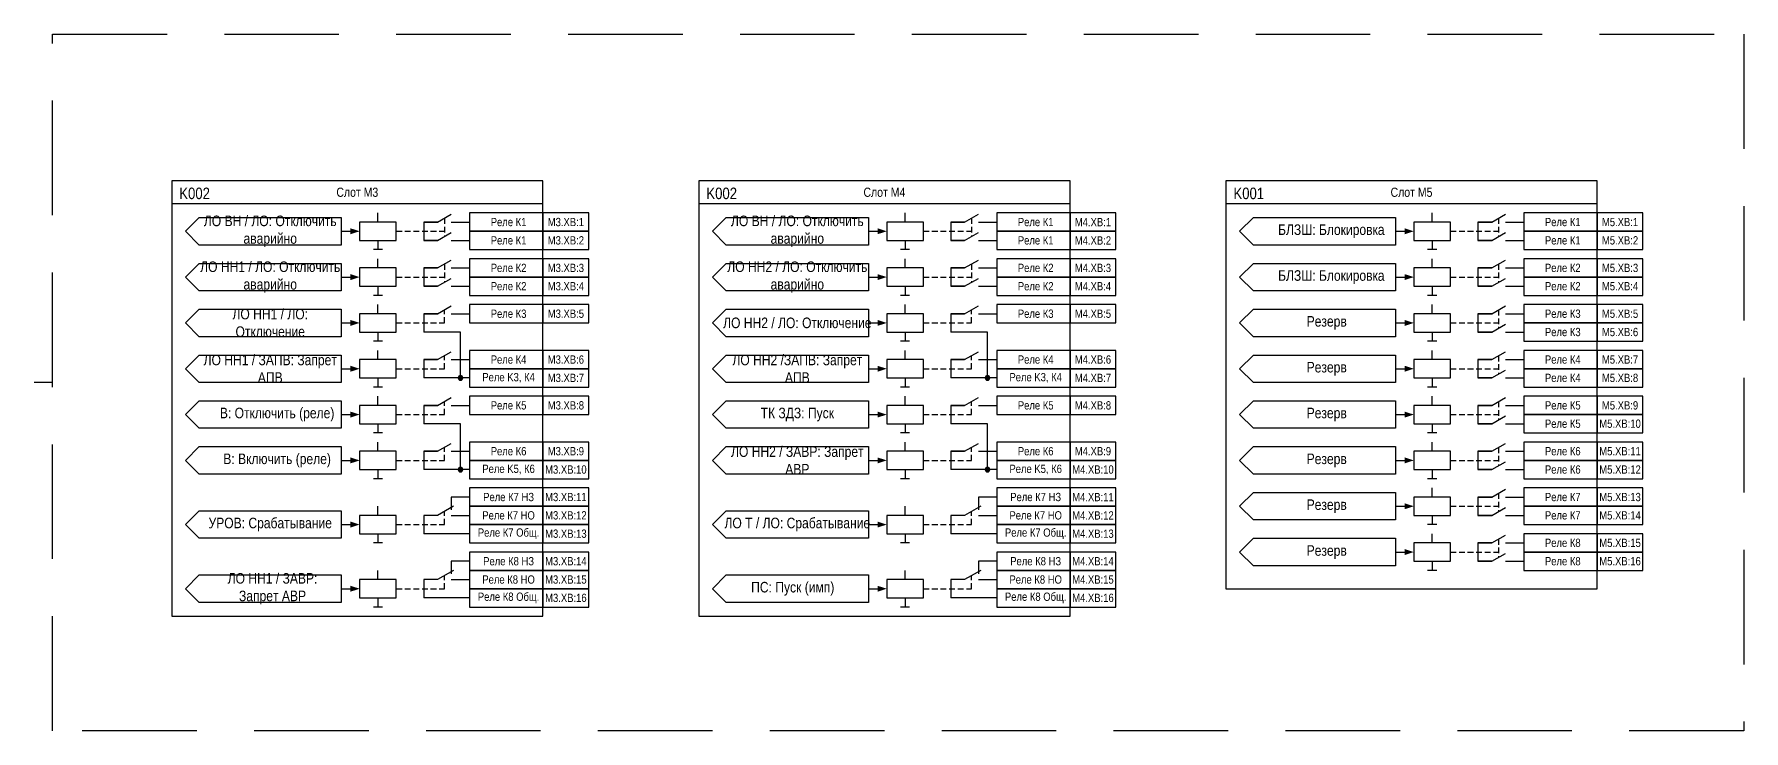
# Model space of a CAD drawing. Header units: millimetres. Extents: x 1657 to 7470, y -558 to 594.
# Drawn here: x 6326 to 6699, y 71 to 223 of the extents above; entities that cross this region are included whole.
import ezdxf
from ezdxf.enums import TextEntityAlignment as Align

# ---------------------------------------------------------------- set-up
doc = ezdxf.new("R2010")
doc.units = ezdxf.units.MM
doc.linetypes.add('штриховая2', pattern=[0.375, 0.25, -0.125])
doc.layers.add('_ОРЗ_0.3', color=7, linetype='Continuous', lineweight=30)
doc.layers.add('TEXT', color=7, linetype='Continuous', lineweight=25)
doc.layers.add('Основная', color=7, linetype='Continuous')
doc.styles.add('1.8_Gost_RD', font='ARIALN.TTF', dxfattribs={"height": 1.8})
doc.styles.add('2.5_Gost_RD', font='ARIALN.TTF', dxfattribs={"height": 2.5})
doc.styles.add('2.5_ISOCPEUR', font='isocpeur.ttf', dxfattribs={"width": 0.9, "height": 2.5})

# ---------------------------------------------------------------- blocks, each defined once
blk = doc.blocks.new('*U100')
at = {"layer": 'Основная', "color": 0}
blk.add_line((0, 0), (6, 3.43), dxfattribs=at)
blk = doc.blocks.new('*U191')
at = {"layer": 'Основная', "color": 0}
for p, q in [((-3, 0), (-9, 0)), ((9, 0), (3, 0))]:
    blk.add_line(p, q, dxfattribs=at)
at = {"layer": 'Основная', "ltscale": 0.25, "xscale": -1}
blk.add_blockref('*U100', (3, 0), dxfattribs=at)
at = {"layer": 'Основная', "style": '2.5_ISOCPEUR'}
for tag, p in [('ОУ', (-2, 10)), ('В1', (-14, 6)), ('В2', (-6, 4))]:
    blk.add_attdef(tag, text='', height=2.5, dxfattribs=at).set_placement(p, align=Align.MIDDLE_CENTER)
blk = doc.blocks.new('*U190')
at = {"layer": 'Основная', "color": 0}
for p, q in [((-3, 0), (-9, 0)), ((9, 0), (3, 0))]:
    blk.add_line(p, q, dxfattribs=at)
at = {"layer": 'Основная', "ltscale": 0.25, "xscale": -1}
blk.add_blockref('*U100', (3, 0), dxfattribs=at)
at = {"layer": 'Основная', "style": '2.5_ISOCPEUR'}
for tag, p in [('ОУ', (-2, 10)), ('В1', (-14, 6)), ('В2', (-6, 4))]:
    blk.add_attdef(tag, text='', height=2.5, dxfattribs=at).set_placement(p, align=Align.MIDDLE_CENTER)
blk = doc.blocks.new('Точка')
at = {"ltscale": 100}
h = blk.add_hatch(color=256, dxfattribs=at)
h.dxf.hatch_style = 1
edge = h.paths.add_edge_path()
edge.add_arc((0, 0), 0.5, 0, 360)
blk.add_circle((0, 0), 0.5, dxfattribs=at)
blk = doc.blocks.new('*U189')
at = {"layer": 'Основная', "color": 0}
for p, q in [((-3, 0), (-9, 0)), ((9, 0), (3, 0))]:
    blk.add_line(p, q, dxfattribs=at)
at = {"layer": 'Основная', "ltscale": 0.25, "xscale": -1}
blk.add_blockref('*U100', (3, 0), dxfattribs=at)
at = {"layer": 'Основная', "style": '2.5_ISOCPEUR'}
for tag, p in [('ОУ', (-2, 10)), ('В1', (-14, 6)), ('В2', (-6, 4))]:
    blk.add_attdef(tag, text='', height=2.5, dxfattribs=at).set_placement(p, align=Align.MIDDLE_CENTER)
blk = doc.blocks.new('*U188')
at = {"layer": 'Основная', "color": 0}
for p, q in [((-3, 0), (-9, 0)), ((9, 0), (3, 0))]:
    blk.add_line(p, q, dxfattribs=at)
at = {"layer": 'Основная', "ltscale": 0.25, "xscale": -1}
blk.add_blockref('*U100', (3, 0), dxfattribs=at)
at = {"layer": 'Основная', "style": '2.5_ISOCPEUR'}
for tag, p in [('ОУ', (-2, 10)), ('В1', (-14, 6)), ('В2', (-6, 4))]:
    blk.add_attdef(tag, text='', height=2.5, dxfattribs=at).set_placement(p, align=Align.MIDDLE_CENTER)
blk = doc.blocks.new('*U186')
at = {"layer": 'Основная', "color": 0}
for p, q in [((-3, 0), (-9, 0)), ((9, 0), (3, 0))]:
    blk.add_line(p, q, dxfattribs=at)
at = {"layer": 'Основная', "ltscale": 0.25, "xscale": -1}
blk.add_blockref('*U100', (3, 0), dxfattribs=at)
at = {"layer": 'Основная', "style": '2.5_ISOCPEUR'}
for tag, p in [('ОУ', (-2, 10)), ('В1', (-14, 6)), ('В2', (-6, 4))]:
    blk.add_attdef(tag, text='', height=2.5, dxfattribs=at).set_placement(p, align=Align.MIDDLE_CENTER)
blk = doc.blocks.new('*U187')
at = {"layer": 'Основная', "color": 0}
for p, q in [((-3, 0), (-9, 0)), ((9, 0), (3, 0))]:
    blk.add_line(p, q, dxfattribs=at)
at = {"layer": 'Основная', "ltscale": 0.25, "xscale": -1}
blk.add_blockref('*U100', (3, 0), dxfattribs=at)
at = {"layer": 'Основная', "style": '2.5_ISOCPEUR'}
for tag, p in [('ОУ', (-2, 10)), ('В1', (-14, 6)), ('В2', (-6, 4))]:
    blk.add_attdef(tag, text='', height=2.5, dxfattribs=at).set_placement(p, align=Align.MIDDLE_CENTER)
blk = doc.blocks.new('*U185')
at = {"layer": 'Основная', "color": 0}
for p, q in [((-3, 0), (-9, 0)), ((9, 0), (3, 0))]:
    blk.add_line(p, q, dxfattribs=at)
at = {"layer": 'Основная', "ltscale": 0.25, "xscale": -1}
blk.add_blockref('*U100', (3, 0), dxfattribs=at)
at = {"layer": 'Основная', "style": '2.5_ISOCPEUR'}
for tag, p in [('ОУ', (-2, 10)), ('В1', (-14, 6)), ('В2', (-6, 4))]:
    blk.add_attdef(tag, text='', height=2.5, dxfattribs=at).set_placement(p, align=Align.MIDDLE_CENTER)
blk = doc.blocks.new('*U183')
at = {"layer": 'Основная', "color": 0}
for p, q in [((-3, 0), (-9, 0)), ((9, 0), (3, 0))]:
    blk.add_line(p, q, dxfattribs=at)
at = {"layer": 'Основная', "ltscale": 0.25, "xscale": -1}
blk.add_blockref('*U100', (3, 0), dxfattribs=at)
at = {"layer": 'Основная', "style": '2.5_ISOCPEUR'}
for tag, p in [('ОУ', (-2, 10)), ('В1', (-14, 6)), ('В2', (-6, 4))]:
    blk.add_attdef(tag, text='', height=2.5, dxfattribs=at).set_placement(p, align=Align.MIDDLE_CENTER)
blk = doc.blocks.new('*U184')
at = {"ltscale": 0.25}
blk.add_line((0, 0), (3, 0), dxfattribs=at)
blk.add_lwpolyline([(2, 0, 1.3, 0, 0), (4, 0, 0, 0, 0)], format="xyseb", dxfattribs=at)
blk = doc.blocks.new('*U176')
at = {"ltscale": 0.25}
blk.add_line((0, 0), (3, 0), dxfattribs=at)
blk.add_lwpolyline([(2, 0, 1.3, 0, 0), (4, 0, 0, 0, 0)], format="xyseb", dxfattribs=at)
blk = doc.blocks.new('*U177')
at = {"ltscale": 0.25}
blk.add_line((0, 0), (3, 0), dxfattribs=at)
blk.add_lwpolyline([(2, 0, 1.3, 0, 0), (4, 0, 0, 0, 0)], format="xyseb", dxfattribs=at)
blk = doc.blocks.new('*U178')
at = {"ltscale": 0.25}
blk.add_line((0, 0), (3, 0), dxfattribs=at)
blk.add_lwpolyline([(2, 0, 1.3, 0, 0), (4, 0, 0, 0, 0)], format="xyseb", dxfattribs=at)
blk = doc.blocks.new('*U179')
at = {"ltscale": 0.25}
blk.add_line((0, 0), (3, 0), dxfattribs=at)
blk.add_lwpolyline([(2, 0, 1.3, 0, 0), (4, 0, 0, 0, 0)], format="xyseb", dxfattribs=at)
blk = doc.blocks.new('*U180')
at = {"ltscale": 0.25}
blk.add_line((0, 0), (3, 0), dxfattribs=at)
blk.add_lwpolyline([(2, 0, 1.3, 0, 0), (4, 0, 0, 0, 0)], format="xyseb", dxfattribs=at)
blk = doc.blocks.new('*U181')
at = {"ltscale": 0.25}
blk.add_line((0, 0), (3, 0), dxfattribs=at)
blk.add_lwpolyline([(2, 0, 1.3, 0, 0), (4, 0, 0, 0, 0)], format="xyseb", dxfattribs=at)
blk = doc.blocks.new('*U182')
at = {"ltscale": 0.25}
blk.add_line((0, 0), (3, 0), dxfattribs=at)
blk.add_lwpolyline([(2, 0, 1.3, 0, 0), (4, 0, 0, 0, 0)], format="xyseb", dxfattribs=at)
blk = doc.blocks.new('*U175')
at = {"layer": 'Основная', "color": 0}
for p, q in [((-3, 0), (-9, 0)), ((9, 0), (3, 0))]:
    blk.add_line(p, q, dxfattribs=at)
at = {"layer": 'Основная', "ltscale": 0.25, "xscale": -1}
blk.add_blockref('*U100', (3, 0), dxfattribs=at)
at = {"layer": 'Основная', "style": '2.5_ISOCPEUR'}
for tag, p in [('ОУ', (-2, 10)), ('В1', (-14, 6)), ('В2', (-6, 4))]:
    blk.add_attdef(tag, text='', height=2.5, dxfattribs=at).set_placement(p, align=Align.MIDDLE_CENTER)
blk = doc.blocks.new('*U174')
at = {"layer": 'Основная', "color": 0}
for p, q in [((-3, 0), (-9, 0)), ((9, 0), (3, 0))]:
    blk.add_line(p, q, dxfattribs=at)
at = {"layer": 'Основная', "ltscale": 0.25, "xscale": -1}
blk.add_blockref('*U100', (3, 0), dxfattribs=at)
at = {"layer": 'Основная', "style": '2.5_ISOCPEUR'}
for tag, p in [('ОУ', (-2, 10)), ('В1', (-14, 6)), ('В2', (-6, 4))]:
    blk.add_attdef(tag, text='', height=2.5, dxfattribs=at).set_placement(p, align=Align.MIDDLE_CENTER)
blk = doc.blocks.new('*U173')
at = {"layer": 'Основная', "color": 0}
for p, q in [((-3, 0), (-9, 0)), ((9, 0), (3, 0))]:
    blk.add_line(p, q, dxfattribs=at)
at = {"layer": 'Основная', "ltscale": 0.25, "xscale": -1}
blk.add_blockref('*U100', (3, 0), dxfattribs=at)
at = {"layer": 'Основная', "style": '2.5_ISOCPEUR'}
for tag, p in [('ОУ', (-2, 10)), ('В1', (-14, 6)), ('В2', (-6, 4))]:
    blk.add_attdef(tag, text='', height=2.5, dxfattribs=at).set_placement(p, align=Align.MIDDLE_CENTER)
blk = doc.blocks.new('*U171')
at = {"layer": 'Основная', "color": 0}
for p, q in [((-3, 0), (-9, 0)), ((9, 0), (3, 0))]:
    blk.add_line(p, q, dxfattribs=at)
at = {"layer": 'Основная', "ltscale": 0.25, "xscale": -1}
blk.add_blockref('*U100', (3, 0), dxfattribs=at)
at = {"layer": 'Основная', "style": '2.5_ISOCPEUR'}
for tag, p in [('ОУ', (-2, 10)), ('В1', (-14, 6)), ('В2', (-6, 4))]:
    blk.add_attdef(tag, text='', height=2.5, dxfattribs=at).set_placement(p, align=Align.MIDDLE_CENTER)
blk = doc.blocks.new('*U172')
at = {"layer": 'Основная', "color": 0}
for p, q in [((-3, 0), (-9, 0)), ((9, 0), (3, 0))]:
    blk.add_line(p, q, dxfattribs=at)
at = {"layer": 'Основная', "ltscale": 0.25, "xscale": -1}
blk.add_blockref('*U100', (3, 0), dxfattribs=at)
at = {"layer": 'Основная', "style": '2.5_ISOCPEUR'}
for tag, p in [('ОУ', (-2, 10)), ('В1', (-14, 6)), ('В2', (-6, 4))]:
    blk.add_attdef(tag, text='', height=2.5, dxfattribs=at).set_placement(p, align=Align.MIDDLE_CENTER)
blk = doc.blocks.new('*U170')
at = {"layer": 'Основная', "color": 0}
for p, q in [((-3, 0), (-9, 0)), ((9, 0), (3, 0))]:
    blk.add_line(p, q, dxfattribs=at)
at = {"layer": 'Основная', "ltscale": 0.25, "xscale": -1}
blk.add_blockref('*U100', (3, 0), dxfattribs=at)
at = {"layer": 'Основная', "style": '2.5_ISOCPEUR'}
for tag, p in [('ОУ', (-2, 10)), ('В1', (-14, 6)), ('В2', (-6, 4))]:
    blk.add_attdef(tag, text='', height=2.5, dxfattribs=at).set_placement(p, align=Align.MIDDLE_CENTER)
blk = doc.blocks.new('*U168')
at = {"layer": 'Основная', "color": 0}
for p, q in [((-3, 0), (-9, 0)), ((9, 0), (3, 0))]:
    blk.add_line(p, q, dxfattribs=at)
at = {"layer": 'Основная', "ltscale": 0.25, "xscale": -1}
blk.add_blockref('*U100', (3, 0), dxfattribs=at)
at = {"layer": 'Основная', "style": '2.5_ISOCPEUR'}
for tag, p in [('ОУ', (-2, 10)), ('В1', (-14, 6)), ('В2', (-6, 4))]:
    blk.add_attdef(tag, text='', height=2.5, dxfattribs=at).set_placement(p, align=Align.MIDDLE_CENTER)
blk = doc.blocks.new('*U169')
at = {"layer": 'Основная', "color": 0}
for p, q in [((-3, 0), (-9, 0)), ((9, 0), (3, 0))]:
    blk.add_line(p, q, dxfattribs=at)
at = {"layer": 'Основная', "ltscale": 0.25, "xscale": -1}
blk.add_blockref('*U100', (3, 0), dxfattribs=at)
at = {"layer": 'Основная', "style": '2.5_ISOCPEUR'}
for tag, p in [('ОУ', (-2, 10)), ('В1', (-14, 6)), ('В2', (-6, 4))]:
    blk.add_attdef(tag, text='', height=2.5, dxfattribs=at).set_placement(p, align=Align.MIDDLE_CENTER)
blk = doc.blocks.new('*U164')
at = {"ltscale": 0.25}
blk.add_line((0, 0), (3, 0), dxfattribs=at)
blk.add_lwpolyline([(2, 0, 1.3, 0, 0), (4, 0, 0, 0, 0)], format="xyseb", dxfattribs=at)
blk = doc.blocks.new('*U165')
at = {"ltscale": 0.25}
blk.add_line((0, 0), (3, 0), dxfattribs=at)
blk.add_lwpolyline([(2, 0, 1.3, 0, 0), (4, 0, 0, 0, 0)], format="xyseb", dxfattribs=at)
blk = doc.blocks.new('*U166')
at = {"ltscale": 0.25}
blk.add_line((0, 0), (3, 0), dxfattribs=at)
blk.add_lwpolyline([(2, 0, 1.3, 0, 0), (4, 0, 0, 0, 0)], format="xyseb", dxfattribs=at)
blk = doc.blocks.new('*U167')
at = {"ltscale": 0.25}
blk.add_line((0, 0), (3, 0), dxfattribs=at)
blk.add_lwpolyline([(2, 0, 1.3, 0, 0), (4, 0, 0, 0, 0)], format="xyseb", dxfattribs=at)
blk = doc.blocks.new('*U160')
at = {"ltscale": 0.25}
blk.add_line((0, 0), (3, 0), dxfattribs=at)
blk.add_lwpolyline([(2, 0, 1.3, 0, 0), (4, 0, 0, 0, 0)], format="xyseb", dxfattribs=at)
blk = doc.blocks.new('*U161')
at = {"ltscale": 0.25}
blk.add_line((0, 0), (3, 0), dxfattribs=at)
blk.add_lwpolyline([(2, 0, 1.3, 0, 0), (4, 0, 0, 0, 0)], format="xyseb", dxfattribs=at)
blk = doc.blocks.new('*U162')
at = {"ltscale": 0.25}
blk.add_line((0, 0), (3, 0), dxfattribs=at)
blk.add_lwpolyline([(2, 0, 1.3, 0, 0), (4, 0, 0, 0, 0)], format="xyseb", dxfattribs=at)
blk = doc.blocks.new('*U163')
at = {"ltscale": 0.25}
blk.add_line((0, 0), (3, 0), dxfattribs=at)
blk.add_lwpolyline([(2, 0, 1.3, 0, 0), (4, 0, 0, 0, 0)], format="xyseb", dxfattribs=at)

msp = doc.modelspace()

# ---------------------------------------------------------------- linework, layer by layer
at = {"ltscale": 100}
for p, q in [((6401, 182), (6401, 184)), ((6516, 182), (6516, 184)), ((6631, 182), (6631, 184)), ((6414, 182), (6411, 182)), ((6420, 182), (6421, 182)), ((6529, 182), (6526, 182)), ((6535, 182), (6536, 182)), ((6644, 182), (6641, 182)), ((6650, 182), (6651, 182)), ((6402, 176), (6400, 176)), ((6401, 178), (6401, 176)), ((6414, 178), (6411, 178)), ((6420, 178), (6421, 178)), ((6517, 176), (6515, 176)), ((6516, 178), (6516, 176)), ((6529, 178), (6526, 178)), ((6535, 178), (6536, 178)), ((6632, 176), (6630, 176)), ((6631, 178), (6631, 176)), ((6644, 178), (6641, 178)), ((6650, 178), (6651, 178)), ((6401, 172), (6401, 174)), ((6414, 172), (6411, 172)), ((6420, 172), (6421, 172)), ((6516, 172), (6516, 174)), ((6529, 172), (6526, 172)), ((6535, 172), (6536, 172)), ((6631, 172), (6631, 174)), ((6644, 172), (6641, 172)), ((6650, 172), (6651, 172)), ((6401, 168), (6401, 166)), ((6414, 168), (6411, 168)), ((6420, 168), (6421, 168)), ((6516, 168), (6516, 166)), ((6529, 168), (6526, 168)), ((6535, 168), (6536, 168)), ((6631, 168), (6631, 166)), ((6644, 168), (6641, 168)), ((6650, 168), (6651, 168)), ((6402, 166), (6400, 166)), ((6517, 166), (6515, 166)), ((6632, 166), (6630, 166)), ((6401, 162), (6401, 164)), ((6414, 162), (6411, 162)), ((6420, 162), (6421, 162)), ((6516, 162), (6516, 164)), ((6529, 162), (6526, 162)), ((6535, 162), (6536, 162)), ((6631, 162), (6631, 164)), ((6644, 162), (6641, 162)), ((6650, 162), (6651, 162)), ((6401, 158), (6401, 156)), ((6419, 158), (6411, 158)), ((6516, 158), (6516, 156)), ((6534, 158), (6526, 158)), ((6631, 158), (6631, 156)), ((6644, 158), (6641, 158)), ((6650, 158), (6651, 158)), ((6402, 156), (6400, 156)), ((6401, 152), (6401, 154)), ((6517, 156), (6515, 156)), ((6516, 152), (6516, 154)), ((6632, 156), (6630, 156)), ((6631, 152), (6631, 154)), ((6414, 152), (6411, 152)), ((6420, 152), (6421, 152)), ((6529, 152), (6526, 152)), ((6535, 152), (6536, 152)), ((6644, 152), (6641, 152)), ((6650, 152), (6651, 152)), ((6330, 147), (6326, 147)), ((6402, 146), (6400, 146)), ((6401, 148), (6401, 146)), ((6421, 148), (6411, 148)), ((6517, 146), (6515, 146)), ((6516, 148), (6516, 146)), ((6536, 148), (6526, 148)), ((6632, 146), (6630, 146)), ((6631, 148), (6631, 146)), ((6644, 148), (6641, 148)), ((6650, 148), (6651, 148)), ((6401, 142), (6401, 144)), ((6414, 142), (6411, 142)), ((6420, 142), (6421, 142)), ((6516, 142), (6516, 144)), ((6529, 142), (6526, 142)), ((6535, 142), (6536, 142)), ((6631, 142), (6631, 144)), ((6644, 142), (6641, 142)), ((6650, 142), (6651, 142)), ((6402, 136), (6400, 136)), ((6401, 138), (6401, 136)), ((6419, 138), (6411, 138)), ((6517, 136), (6515, 136)), ((6516, 138), (6516, 136)), ((6534, 138), (6526, 138)), ((6632, 136), (6630, 136)), ((6631, 138), (6631, 136)), ((6644, 138), (6641, 138)), ((6650, 138), (6651, 138)), ((6401, 132), (6401, 134)), ((6414, 132), (6411, 132)), ((6420, 132), (6421, 132)), ((6516, 132), (6516, 134)), ((6529, 132), (6526, 132)), ((6535, 132), (6536, 132)), ((6631, 132), (6631, 134)), ((6644, 132), (6641, 132)), ((6650, 132), (6651, 132)), ((6401, 128), (6401, 126)), ((6421, 128), (6411, 128)), ((6516, 128), (6516, 126)), ((6536, 128), (6526, 128)), ((6631, 128), (6631, 126)), ((6644, 128), (6641, 128)), ((6650, 128), (6651, 128)), ((6402, 126), (6400, 126)), ((6517, 126), (6515, 126)), ((6632, 126), (6630, 126)), ((6631, 122), (6631, 124)), ((6401, 118), (6401, 120)), ((6516, 118), (6516, 120)), ((6644, 122), (6641, 122)), ((6650, 122), (6651, 122)), ((6414, 118), (6411, 118)), ((6417, 118), (6421, 118)), ((6529, 118), (6526, 118)), ((6532, 118), (6536, 118)), ((6632, 116), (6630, 116)), ((6631, 118), (6631, 116)), ((6644, 118), (6641, 118)), ((6650, 118), (6651, 118)), ((6402, 112), (6400, 112)), ((6401, 114), (6401, 112)), ((6421, 114), (6411, 114)), ((6517, 112), (6515, 112)), ((6516, 114), (6516, 112)), ((6536, 114), (6526, 114)), ((6631, 112), (6631, 114)), ((6644, 112), (6641, 112)), ((6650, 112), (6651, 112)), ((6401, 104), (6401, 106)), ((6516, 104), (6516, 106)), ((6632, 106), (6630, 106)), ((6631, 108), (6631, 106)), ((6644, 108), (6641, 108)), ((6650, 108), (6651, 108)), ((6414, 104), (6411, 104)), ((6417, 104), (6421, 104)), ((6529, 104), (6526, 104)), ((6532, 104), (6536, 104)), ((6402, 98), (6400, 98)), ((6401, 100), (6401, 98)), ((6421, 100), (6411, 100)), ((6517, 98), (6515, 98)), ((6516, 100), (6516, 98)), ((6536, 100), (6526, 100))]:
    msp.add_line(p, q, dxfattribs=at)
at = {"linetype": 'штриховая2', "ltscale": 100}
msp.add_lwpolyline([(6330, 223), (6699, 223), (6699, 71), (6330, 71)], close=True, dxfattribs=at)
at = {"ltscale": 100}
for points in [[(6437, 186), (6356, 186)], [(6552, 186), (6471, 186)], [(6667, 186), (6586, 186)], [(6411, 182), (6411, 178)], [(6526, 182), (6526, 178)], [(6641, 182), (6641, 178)], [(6411, 172), (6411, 168)], [(6526, 172), (6526, 168)], [(6641, 172), (6641, 168)], [(6411, 162), (6411, 158)], [(6526, 162), (6526, 158)], [(6641, 162), (6641, 158)], [(6419, 148), (6419, 158)], [(6534, 148), (6534, 158)], [(6411, 152), (6411, 148)], [(6526, 152), (6526, 148)], [(6641, 152), (6641, 148)], [(6411, 142), (6411, 138)], [(6526, 142), (6526, 138)], [(6641, 142), (6641, 138)], [(6419, 128), (6419, 138)], [(6534, 128), (6534, 138)], [(6411, 132), (6411, 128)], [(6526, 132), (6526, 128)], [(6641, 132), (6641, 128)], [(6417.5, 120), (6414, 118)], [(6421, 122), (6417, 122), (6417, 119.25)], [(6532.5, 120), (6529, 118)], [(6536, 122), (6532, 122), (6532, 119.25)], [(6641, 122), (6641, 118)], [(6411, 118), (6411, 114)], [(6526, 118), (6526, 114)], [(6641, 112), (6641, 108)], [(6417.5, 106), (6414, 104)], [(6421, 108), (6417, 108), (6417, 105.25)], [(6532.5, 106), (6529, 104)], [(6536, 108), (6532, 108), (6532, 105.25)], [(6411, 104), (6411, 100)], [(6526, 104), (6526, 100)]]:
    msp.add_lwpolyline(points, dxfattribs=at)
at = {"linetype": 'штриховая2', "ltscale": 5}
for points in [[(6415.5, 182.86), (6415.5, 178.86)], [(6530.5, 182.86), (6530.5, 178.86)], [(6645.5, 182.86), (6645.5, 178.86)], [(6405, 180), (6415.5, 180)], [(6520, 180), (6530.5, 180)], [(6635, 180), (6645.5, 180)], [(6415.5, 172.86), (6415.5, 168.86)], [(6530.5, 172.86), (6530.5, 168.86)], [(6645.5, 172.86), (6645.5, 168.86)], [(6405, 170), (6415.5, 170)], [(6520, 170), (6530.5, 170)], [(6635, 170), (6645.5, 170)], [(6405, 160), (6415.5, 160), (6415.5, 162.86)], [(6520, 160), (6530.5, 160), (6530.5, 162.86)], [(6645.5, 162.86), (6645.5, 158.86)], [(6635, 160), (6645.5, 160)], [(6405, 150), (6415.5, 150), (6415.5, 152.86)], [(6520, 150), (6530.5, 150), (6530.5, 152.86)], [(6635, 150), (6645.5, 150)], [(6645.5, 152.86), (6645.5, 148.86)], [(6405, 140), (6415.5, 140), (6415.5, 142.86)], [(6520, 140), (6530.5, 140), (6530.5, 142.86)], [(6645.5, 142.86), (6645.5, 138.86)], [(6635, 140), (6645.5, 140)], [(6405, 130), (6415.5, 130), (6415.5, 132.86)], [(6520, 130), (6530.5, 130), (6530.5, 132.86)], [(6645.5, 132.86), (6645.5, 128.86)], [(6635, 130), (6645.5, 130)], [(6635, 120), (6645.5, 120)], [(6645.5, 122.86), (6645.5, 118.86)], [(6405, 116), (6415.5, 116), (6415.5, 118.86)], [(6520, 116), (6530.5, 116), (6530.5, 118.86)], [(6645.5, 112.86), (6645.5, 108.86)], [(6635, 110), (6645.5, 110)], [(6405, 102), (6415.5, 102), (6415.5, 104.86)], [(6520, 102), (6530.5, 102), (6530.5, 104.86)]]:
    msp.add_lwpolyline(points, dxfattribs=at)
at = {"ltscale": 100}
for points in [[(6437, 184), (6421, 184), (6421, 180), (6437, 180)], [(6447, 184), (6437, 184), (6437, 180), (6447, 180)], [(6552, 184), (6536, 184), (6536, 180), (6552, 180)], [(6562, 184), (6552, 184), (6552, 180), (6562, 180)], [(6667, 184), (6651, 184), (6651, 180), (6667, 180)], [(6677, 184), (6667, 184), (6667, 180), (6677, 180)], [(6405, 182), (6397, 182), (6397, 178), (6405, 178)], [(6437, 180), (6421, 180), (6421, 176), (6437, 176)], [(6447, 180), (6437, 180), (6437, 176), (6447, 176)], [(6520, 182), (6512, 182), (6512, 178), (6520, 178)], [(6552, 180), (6536, 180), (6536, 176), (6552, 176)], [(6562, 180), (6552, 180), (6552, 176), (6562, 176)], [(6635, 182), (6627, 182), (6627, 178), (6635, 178)], [(6667, 180), (6651, 180), (6651, 176), (6667, 176)], [(6677, 180), (6667, 180), (6667, 176), (6677, 176)], [(6405, 172), (6397, 172), (6397, 168), (6405, 168)], [(6437, 174), (6421, 174), (6421, 170), (6437, 170)], [(6447, 174), (6437, 174), (6437, 170), (6447, 170)], [(6520, 172), (6512, 172), (6512, 168), (6520, 168)], [(6552, 174), (6536, 174), (6536, 170), (6552, 170)], [(6562, 174), (6552, 174), (6552, 170), (6562, 170)], [(6635, 172), (6627, 172), (6627, 168), (6635, 168)], [(6667, 174), (6651, 174), (6651, 170), (6667, 170)], [(6677, 174), (6667, 174), (6667, 170), (6677, 170)], [(6437, 170), (6421, 170), (6421, 166), (6437, 166)], [(6447, 170), (6437, 170), (6437, 166), (6447, 166)], [(6552, 170), (6536, 170), (6536, 166), (6552, 166)], [(6562, 170), (6552, 170), (6552, 166), (6562, 166)], [(6667, 170), (6651, 170), (6651, 166), (6667, 166)], [(6677, 170), (6667, 170), (6667, 166), (6677, 166)], [(6405, 162), (6397, 162), (6397, 158), (6405, 158)], [(6437, 164), (6421, 164), (6421, 160), (6437, 160)], [(6447, 164), (6437, 164), (6437, 160), (6447, 160)], [(6520, 162), (6512, 162), (6512, 158), (6520, 158)], [(6552, 164), (6536, 164), (6536, 160), (6552, 160)], [(6562, 164), (6552, 164), (6552, 160), (6562, 160)], [(6635, 162), (6627, 162), (6627, 158), (6635, 158)], [(6667, 164), (6651, 164), (6651, 160), (6667, 160)], [(6677, 164), (6667, 164), (6667, 160), (6677, 160)], [(6667, 160), (6651, 160), (6651, 156), (6667, 156)], [(6677, 160), (6667, 160), (6667, 156), (6677, 156)], [(6437, 154), (6421, 154), (6421, 150), (6437, 150)], [(6447, 154), (6437, 154), (6437, 150), (6447, 150)], [(6552, 154), (6536, 154), (6536, 150), (6552, 150)], [(6562, 154), (6552, 154), (6552, 150), (6562, 150)], [(6667, 154), (6651, 154), (6651, 150), (6667, 150)], [(6677, 154), (6667, 154), (6667, 150), (6677, 150)], [(6405, 152), (6397, 152), (6397, 148), (6405, 148)], [(6437, 150), (6421, 150), (6421, 146), (6437, 146)], [(6447, 150), (6437, 150), (6437, 146), (6447, 146)], [(6520, 152), (6512, 152), (6512, 148), (6520, 148)], [(6552, 150), (6536, 150), (6536, 146), (6552, 146)], [(6562, 150), (6552, 150), (6552, 146), (6562, 146)], [(6635, 152), (6627, 152), (6627, 148), (6635, 148)], [(6667, 150), (6651, 150), (6651, 146), (6667, 146)], [(6677, 150), (6667, 150), (6667, 146), (6677, 146)], [(6405, 142), (6397, 142), (6397, 138), (6405, 138)], [(6437, 144), (6421, 144), (6421, 140), (6437, 140)], [(6447, 144), (6437, 144), (6437, 140), (6447, 140)], [(6520, 142), (6512, 142), (6512, 138), (6520, 138)], [(6552, 144), (6536, 144), (6536, 140), (6552, 140)], [(6562, 144), (6552, 144), (6552, 140), (6562, 140)], [(6635, 142), (6627, 142), (6627, 138), (6635, 138)], [(6667, 144), (6651, 144), (6651, 140), (6667, 140)], [(6677, 144), (6667, 144), (6667, 140), (6677, 140)], [(6667, 140), (6651, 140), (6651, 136), (6667, 136)], [(6677, 140), (6667, 140), (6667, 136), (6677, 136)], [(6405, 132), (6397, 132), (6397, 128), (6405, 128)], [(6437, 134), (6421, 134), (6421, 130), (6437, 130)], [(6447, 134), (6437, 134), (6437, 130), (6447, 130)], [(6520, 132), (6512, 132), (6512, 128), (6520, 128)], [(6552, 134), (6536, 134), (6536, 130), (6552, 130)], [(6562, 134), (6552, 134), (6552, 130), (6562, 130)], [(6635, 132), (6627, 132), (6627, 128), (6635, 128)], [(6667, 134), (6651, 134), (6651, 130), (6667, 130)], [(6677, 134), (6667, 134), (6667, 130), (6677, 130)], [(6437, 130), (6421, 130), (6421, 126), (6437, 126)], [(6447, 130), (6437, 130), (6437, 126), (6447, 126)], [(6552, 130), (6536, 130), (6536, 126), (6552, 126)], [(6562, 130), (6552, 130), (6552, 126), (6562, 126)], [(6667, 130), (6651, 130), (6651, 126), (6667, 126)], [(6677, 130), (6667, 130), (6667, 126), (6677, 126)], [(6437, 124), (6421, 124), (6421, 120), (6437, 120)], [(6447, 124), (6437, 124), (6437, 120), (6447, 120)], [(6552, 124), (6536, 124), (6536, 120), (6552, 120)], [(6562, 124), (6552, 124), (6552, 120), (6562, 120)], [(6667, 124), (6651, 124), (6651, 120), (6667, 120)], [(6677, 124), (6667, 124), (6667, 120), (6677, 120)], [(6437, 120), (6421, 120), (6421, 116), (6437, 116)], [(6447, 120), (6437, 120), (6437, 116), (6447, 116)], [(6552, 120), (6536, 120), (6536, 116), (6552, 116)], [(6562, 120), (6552, 120), (6552, 116), (6562, 116)], [(6635, 122), (6627, 122), (6627, 118), (6635, 118)], [(6667, 120), (6651, 120), (6651, 116), (6667, 116)], [(6677, 120), (6667, 120), (6667, 116), (6677, 116)], [(6362, 119), (6393, 119), (6393, 113), (6362, 113), (6359, 116)], [(6405, 118), (6397, 118), (6397, 114), (6405, 114)], [(6437, 116), (6421, 116), (6421, 112), (6437, 112)], [(6447, 116), (6437, 116), (6437, 112), (6447, 112)], [(6477, 119), (6508, 119), (6508, 113), (6477, 113), (6474, 116)], [(6520, 118), (6512, 118), (6512, 114), (6520, 114)], [(6552, 116), (6536, 116), (6536, 112), (6552, 112)], [(6562, 116), (6552, 116), (6552, 112), (6562, 112)], [(6635, 112), (6627, 112), (6627, 108), (6635, 108)], [(6667, 114), (6651, 114), (6651, 110), (6667, 110)], [(6677, 114), (6667, 114), (6667, 110), (6677, 110)], [(6437, 110), (6421, 110), (6421, 106), (6437, 106)], [(6447, 110), (6437, 110), (6437, 106), (6447, 106)], [(6552, 110), (6536, 110), (6536, 106), (6552, 106)], [(6562, 110), (6552, 110), (6552, 106), (6562, 106)], [(6667, 110), (6651, 110), (6651, 106), (6667, 106)], [(6677, 110), (6667, 110), (6667, 106), (6677, 106)], [(6437, 106), (6421, 106), (6421, 102), (6437, 102)], [(6447, 106), (6437, 106), (6437, 102), (6447, 102)], [(6552, 106), (6536, 106), (6536, 102), (6552, 102)], [(6562, 106), (6552, 106), (6552, 102), (6562, 102)], [(6405, 104), (6397, 104), (6397, 100), (6405, 100)], [(6437, 102), (6421, 102), (6421, 98), (6437, 98)], [(6447, 102), (6437, 102), (6437, 98), (6447, 98)], [(6520, 104), (6512, 104), (6512, 100), (6520, 100)], [(6552, 102), (6536, 102), (6536, 98), (6552, 98)], [(6562, 102), (6552, 102), (6552, 98), (6562, 98)]]:
    msp.add_lwpolyline(points, close=True, dxfattribs=at)
at = {"layer": '_ОРЗ_0.3', "ltscale": 100}
for points in [[(6437, 191), (6356, 191), (6356, 96), (6437, 96)], [(6552, 191), (6471, 191), (6471, 96), (6552, 96)], [(6667, 191), (6586, 191), (6586, 102), (6667, 102)]]:
    msp.add_lwpolyline(points, close=True, dxfattribs=at)
at = {"layer": 'Основная', "ltscale": 100}
for points in [[(6393, 183), (6393, 177), (6362, 177), (6359, 180), (6362, 183)], [(6508, 183), (6508, 177), (6477, 177), (6474, 180), (6477, 183)], [(6623, 183), (6623, 177), (6592, 177), (6589, 180), (6592, 183)], [(6393, 173), (6393, 167), (6362, 167), (6359, 170), (6362, 173)], [(6508, 173), (6508, 167), (6477, 167), (6474, 170), (6477, 173)], [(6623, 173), (6623, 167), (6592, 167), (6589, 170), (6592, 173)], [(6393, 163), (6393, 157), (6362, 157), (6359, 160), (6362, 163)], [(6508, 163), (6508, 157), (6477, 157), (6474, 160), (6477, 163)], [(6623, 163), (6623, 157), (6592, 157), (6589, 160), (6592, 163)], [(6393, 153), (6393, 147), (6362, 147), (6359, 150), (6362, 153)], [(6508, 153), (6508, 147), (6477, 147), (6474, 150), (6477, 153)], [(6623, 153), (6623, 147), (6592, 147), (6589, 150), (6592, 153)], [(6393, 143), (6393, 137), (6362, 137), (6359, 140), (6362, 143)], [(6508, 143), (6508, 137), (6477, 137), (6474, 140), (6477, 143)], [(6623, 143), (6623, 137), (6592, 137), (6589, 140), (6592, 143)], [(6393, 133), (6393, 127), (6362, 127), (6359, 130), (6362, 133)], [(6508, 133), (6508, 127), (6477, 127), (6474, 130), (6477, 133)], [(6623, 133), (6623, 127), (6592, 127), (6589, 130), (6592, 133)], [(6623, 123), (6623, 117), (6592, 117), (6589, 120), (6592, 123)], [(6623, 113), (6623, 107), (6592, 107), (6589, 110), (6592, 113)], [(6393, 105), (6393, 99), (6362, 99), (6359, 102), (6362, 105)], [(6508, 105), (6508, 99), (6477, 99), (6474, 102), (6477, 105)]]:
    msp.add_lwpolyline(points, close=True, dxfattribs=at)

# ---------------------------------------------------------------- block references
at = {"ltscale": 0.35}
for name, p in [('*U184', (6393, 180)), ('*U164', (6508, 180)), ('*U184', (6623, 180)), ('*U176', (6393, 170)), ('*U165', (6508, 170)), ('*U176', (6623, 170)), ('*U177', (6393, 160)), ('*U166', (6508, 160)), ('*U184', (6623, 160)), ('*U178', (6393, 150)), ('*U167', (6508, 150)), ('*U176', (6623, 150)), ('*U179', (6393, 140)), ('*U160', (6508, 140)), ('*U184', (6623, 140)), ('*U180', (6393, 130)), ('*U161', (6508, 130)), ('*U176', (6623, 130)), ('*U184', (6623, 120)), ('*U181', (6393, 116)), ('*U162', (6508, 116)), ('*U176', (6623, 110)), ('*U182', (6393, 102)), ('*U163', (6508, 102))]:
    msp.add_blockref(name, p, dxfattribs=at)
at = {"ltscale": 100, "xscale": -1}
for p in [(6419, 148), (6534, 148), (6419, 128), (6534, 128)]:
    msp.add_blockref('Точка', p, dxfattribs=at)
at = {"layer": 'Основная', "ltscale": 0.25, "xscale": -0.5, "yscale": 0.5, "zscale": 0.5}
for name, p in [('*U185', (6415.5, 182)), ('*U168', (6530.5, 182)), ('*U185', (6645.5, 182)), ('*U183', (6415.5, 178)), ('*U169', (6530.5, 178)), ('*U183', (6645.5, 178)), ('*U186', (6415.5, 172)), ('*U172', (6530.5, 172)), ('*U186', (6645.5, 172)), ('*U187', (6415.5, 168)), ('*U170', (6530.5, 168)), ('*U187', (6645.5, 168)), ('*U188', (6415.5, 162)), ('*U171', (6530.5, 162)), ('*U185', (6645.5, 162)), ('*U183', (6645.5, 158)), ('*U189', (6415.5, 152)), ('*U173', (6530.5, 152)), ('*U186', (6645.5, 152)), ('*U187', (6645.5, 148)), ('*U190', (6415.5, 142)), ('*U174', (6530.5, 142)), ('*U185', (6645.5, 142)), ('*U183', (6645.5, 138)), ('*U191', (6415.5, 132)), ('*U175', (6530.5, 132)), ('*U186', (6645.5, 132)), ('*U187', (6645.5, 128)), ('*U185', (6645.5, 122)), ('*U183', (6645.5, 118)), ('*U186', (6645.5, 112)), ('*U187', (6645.5, 108))]:
    msp.add_blockref(name, p, dxfattribs=at)

# ---------------------------------------------------------------- texts
at = {"ltscale": 100, "attachment_point": 5}
for s, insert, char_height, width, style in [('K002', (6361, 188.25), 2.5, 10, '2.5_Gost_RD'), ('Слот М3', (6396.5, 188.5), 2, 81, '1.8_Gost_RD'), ('K002', (6476, 188.25), 2.5, 10, '2.5_Gost_RD'), ('Слот М4', (6511.5, 188.5), 2, 81, '1.8_Gost_RD'), ('K001', (6591, 188.25), 2.5, 10, '2.5_Gost_RD'), ('Слот М5', (6626.5, 188.5), 2, 81, '1.8_Gost_RD'), ('\\pi1.00001;Реле К1', (6429, 182), 1.8, 16, '1.8_Gost_RD'), ('М3.XB:1', (6442, 182), 1.8, 10, '1.8_Gost_RD'), ('\\pi1.00001;Реле К1', (6544, 182), 1.8, 16, '1.8_Gost_RD'), ('М4.XB:1', (6557, 182), 1.8, 10, '1.8_Gost_RD'), ('\\pi1.00001;Реле К1', (6659, 182), 1.8, 16, '1.8_Gost_RD'), ('М5.XB:1', (6672, 182), 1.8, 10, '1.8_Gost_RD'), ('\\pi1.00001;Реле К1', (6429, 178), 1.8, 16, '1.8_Gost_RD'), ('М3.XB:2', (6442, 178), 1.8, 10, '1.8_Gost_RD'), ('\\pi1.00001;Реле К1', (6544, 178), 1.8, 16, '1.8_Gost_RD'), ('М4.XB:2', (6557, 178), 1.8, 10, '1.8_Gost_RD'), ('\\pi1.00001;Реле К1', (6659, 178), 1.8, 16, '1.8_Gost_RD'), ('М5.XB:2', (6672, 178), 1.8, 10, '1.8_Gost_RD'), ('\\pi1.00001;Реле К2', (6429, 172), 1.8, 16, '1.8_Gost_RD'), ('М3.XB:3', (6442, 172), 1.8, 10, '1.8_Gost_RD'), ('\\pi1.00001;Реле К2', (6544, 172), 1.8, 16, '1.8_Gost_RD'), ('М4.XB:3', (6557, 172), 1.8, 10, '1.8_Gost_RD'), ('\\pi1.00001;Реле К2', (6659, 172), 1.8, 16, '1.8_Gost_RD'), ('М5.XB:3', (6672, 172), 1.8, 10, '1.8_Gost_RD'), ('\\pi1.00001;Реле К2', (6429, 168), 1.8, 16, '1.8_Gost_RD'), ('М3.XB:4', (6442, 168), 1.8, 10, '1.8_Gost_RD'), ('\\pi1.00001;Реле К2', (6544, 168), 1.8, 16, '1.8_Gost_RD'), ('М4.XB:4', (6557, 168), 1.8, 10, '1.8_Gost_RD'), ('\\pi1.00001;Реле К2', (6659, 168), 1.8, 16, '1.8_Gost_RD'), ('М5.XB:4', (6672, 168), 1.8, 10, '1.8_Gost_RD'), ('\\pi1.00001;Реле К3', (6429, 162), 1.8, 16, '1.8_Gost_RD'), ('М3.XB:5', (6442, 162), 1.8, 10, '1.8_Gost_RD'), ('\\pi1.00001;Реле К3', (6544, 162), 1.8, 16, '1.8_Gost_RD'), ('М4.XB:5', (6557, 162), 1.8, 10, '1.8_Gost_RD'), ('Резерв', (6608, 160), 2.3, 28, '2.5_Gost_RD'), ('\\pi1.00001;Реле К3', (6659, 162), 1.8, 16, '1.8_Gost_RD'), ('М5.XB:5', (6672, 162), 1.8, 10, '1.8_Gost_RD'), ('\\pi1.00001;Реле К3', (6659, 158), 1.8, 16, '1.8_Gost_RD'), ('М5.XB:6', (6672, 158), 1.8, 10, '1.8_Gost_RD'), ('М3.XB:6', (6442, 152), 1.8, 10, '1.8_Gost_RD'), ('М4.XB:6', (6557, 152), 1.8, 10, '1.8_Gost_RD'), ('\\pi1.00001;Реле К4', (6429, 152), 1.8, 16, '1.8_Gost_RD'), ('\\pi1.00001;Реле К4', (6544, 152), 1.8, 16, '1.8_Gost_RD'), ('Резерв', (6608, 150), 2.3, 28, '2.5_Gost_RD'), ('\\pi1.00001;Реле К4', (6659, 152), 1.8, 16, '1.8_Gost_RD'), ('М5.XB:7', (6672, 152), 1.8, 10, '1.8_Gost_RD'), ('\\pi1.00001;Реле K3, К4', (6429, 148), 1.8, 16, '1.8_Gost_RD'), ('М3.XB:7', (6442, 148), 1.8, 10, '1.8_Gost_RD'), ('\\pi1.00001;Реле K3, К4', (6544, 148), 1.8, 16, '1.8_Gost_RD'), ('М4.XB:7', (6557, 148), 1.8, 10, '1.8_Gost_RD'), ('\\pi1.00001;Реле К4', (6659, 148), 1.8, 16, '1.8_Gost_RD'), ('М5.XB:8', (6672, 148), 1.8, 10, '1.8_Gost_RD'), ('\\pi1.00001;Реле К5', (6429, 142), 1.8, 16, '1.8_Gost_RD'), ('М3.XB:8', (6442, 142), 1.8, 10, '1.8_Gost_RD'), ('\\pi1.00001;Реле К5', (6544, 142), 1.8, 16, '1.8_Gost_RD'), ('М4.XB:8', (6557, 142), 1.8, 10, '1.8_Gost_RD'), ('\\pi1.00001;Реле К5', (6659, 142), 1.8, 16, '1.8_Gost_RD'), ('М5.XB:9', (6672, 142), 1.8, 10, '1.8_Gost_RD'), ('В: Отключить (реле)', (6379, 140), 2.3, 28, '2.5_Gost_RD'), ('ТК ЗДЗ: Пуск', (6492.5, 140), 2.3, 31, '2.5_Gost_RD'), ('Резерв', (6608, 140), 2.3, 28, '2.5_Gost_RD'), ('\\pi1.00001;Реле К5', (6659, 138), 1.8, 16, '1.8_Gost_RD'), ('М5.XB:10', (6672, 138), 1.8, 10, '1.8_Gost_RD'), ('В: Включить (реле)', (6379, 130), 2.3, 28, '2.5_Gost_RD'), ('\\pi1.00001;Реле К6', (6429, 132), 1.8, 16, '1.8_Gost_RD'), ('М3.XB:9', (6442, 132), 1.8, 10, '1.8_Gost_RD'), ('\\pi1.00001;Реле К6', (6544, 132), 1.8, 16, '1.8_Gost_RD'), ('М4.XB:9', (6557, 132), 1.8, 10, '1.8_Gost_RD'), ('Резерв', (6608, 130), 2.3, 28, '2.5_Gost_RD'), ('\\pi1.00001;Реле К6', (6659, 132), 1.8, 16, '1.8_Gost_RD'), ('М5.XB:11', (6672, 132), 1.8, 10, '1.8_Gost_RD'), ('\\pi1.00001;Реле K5, К6', (6429, 128), 1.8, 16, '1.8_Gost_RD'), ('М3.XB:10', (6442, 128), 1.8, 10, '1.8_Gost_RD'), ('\\pi1.00001;Реле K5, К6', (6544, 128), 1.8, 16, '1.8_Gost_RD'), ('М4.XB:10', (6557, 128), 1.8, 10, '1.8_Gost_RD'), ('\\pi1.00001;Реле К6', (6659, 128), 1.8, 16, '1.8_Gost_RD'), ('М5.XB:12', (6672, 128), 1.8, 10, '1.8_Gost_RD'), ('\\pi1.00001;Реле К7 НЗ', (6429, 122), 1.8, 16, '1.8_Gost_RD'), ('М3.XB:11', (6442, 122), 1.8, 10, '1.8_Gost_RD'), ('\\pi1.00001;Реле К7 НЗ', (6544, 122), 1.8, 16, '1.8_Gost_RD'), ('М4.XB:11', (6557, 122), 1.8, 10, '1.8_Gost_RD'), ('Резерв', (6608, 120), 2.3, 28, '2.5_Gost_RD'), ('\\pi1.00001;Реле К7', (6659, 122), 1.8, 16, '1.8_Gost_RD'), ('М5.XB:13', (6672, 122), 1.8, 10, '1.8_Gost_RD'), ('\\pi1.00001;Реле К7 НО', (6429, 118), 1.8, 16, '1.8_Gost_RD'), ('М3.XB:12', (6442, 118), 1.8, 10, '1.8_Gost_RD'), ('\\pi1.00001;Реле К7 НО', (6544, 118), 1.8, 16, '1.8_Gost_RD'), ('М4.XB:12', (6557, 118), 1.8, 10, '1.8_Gost_RD'), ('\\pi1.00001;Реле К7', (6659, 118), 1.8, 16, '1.8_Gost_RD'), ('М5.XB:14', (6672, 118), 1.8, 10, '1.8_Gost_RD'), ('\\pi1.00001;Реле К7 Общ.', (6429, 114), 1.8, 16, '1.8_Gost_RD'), ('М3.XB:13', (6442, 114), 1.8, 10, '1.8_Gost_RD'), ('\\pi1.00001;Реле К7 Общ.', (6544, 114), 1.8, 16, '1.8_Gost_RD'), ('М4.XB:13', (6557, 114), 1.8, 10, '1.8_Gost_RD'), ('\\pi1.00001;Реле К8', (6659, 112), 1.8, 16, '1.8_Gost_RD'), ('М5.XB:15', (6672, 112), 1.8, 10, '1.8_Gost_RD'), ('\\pi1.00001;Реле К8 НЗ', (6429, 108), 1.8, 16, '1.8_Gost_RD'), ('М3.XB:14', (6442, 108), 1.8, 10, '1.8_Gost_RD'), ('\\pi1.00001;Реле К8 НЗ', (6544, 108), 1.8, 16, '1.8_Gost_RD'), ('М4.XB:14', (6557, 108), 1.8, 10, '1.8_Gost_RD'), ('Резерв', (6608, 110), 2.3, 28, '2.5_Gost_RD'), ('\\pi1.00001;Реле К8', (6659, 108), 1.8, 16, '1.8_Gost_RD'), ('М5.XB:16', (6672, 108), 1.8, 10, '1.8_Gost_RD'), ('\\pi1.00001;Реле К8 НО', (6429, 104), 1.8, 16, '1.8_Gost_RD'), ('М3.XB:15', (6442, 104), 1.8, 10, '1.8_Gost_RD'), ('\\pi1.00001;Реле К8 НО', (6544, 104), 1.8, 16, '1.8_Gost_RD'), ('М4.XB:15', (6557, 104), 1.8, 10, '1.8_Gost_RD'), ('\\pi1.00001;Реле К8 Общ.', (6429, 100), 1.8, 16, '1.8_Gost_RD'), ('М3.XB:16', (6442, 100), 1.8, 10, '1.8_Gost_RD'), ('\\pi1.00001;Реле К8 Общ.', (6544, 100), 1.8, 16, '1.8_Gost_RD'), ('М4.XB:16', (6557, 100), 1.8, 10, '1.8_Gost_RD')]:
    msp.add_mtext(s, dxfattribs=dict(at, insert=insert, char_height=char_height, width=width, style=style))
at = {"color": 0, "ltscale": 100, "insert": (6377.5, 116), "char_height": 2.3, "width": 31, "attachment_point": 5, "style": '2.5_Gost_RD'}
msp.add_mtext('{\\C256;УРОВ: Срабатывание}', dxfattribs=at)
at = {"layer": 'TEXT', "ltscale": 100, "char_height": 2.3, "attachment_point": 5, "style": '2.5_Gost_RD'}
for s, insert, width in [('ЛО ВН / ЛО: Отключить аварийно', (6377.5, 180), 32.7284), ('ЛО ВН / ЛО: Отключить аварийно', (6492.5, 180), 32.7284), ('БЛЗШ: Блокировка', (6609, 180), 29.7284), ('ЛО НН1 / ЛО: Отключить аварийно', (6377.5, 170), 31), ('ЛО НН2 / ЛО: Отключить аварийно', (6492.5, 170), 31), ('БЛЗШ: Блокировка', (6609, 170), 29.7284), ('ЛО НН1 / ЛО: Отключение', (6377.5, 160), 28.2882), ('ЛО НН2 / ЛО: Отключение', (6492.5, 160), 31), ('ЛО НН1 / ЗАПВ: Запрет АПВ', (6377.5, 150), 31), ('ЛО НН2 /ЗАПВ: Запрет АПВ', (6492.5, 150), 31), ('ЛО НН2 / ЗАВР: Запрет АВР', (6492.5, 130), 31), ('ЛО Т / ЛО: Срабатывание', (6492.5, 116), 31), ('ЛО НН1 / ЗАВР: Запрет АВР', (6378, 102), 28), ('ПС: Пуск (имп)', (6491.5, 102), 31)]:
    msp.add_mtext(s, dxfattribs=dict(at, insert=insert, width=width))

doc.saveas('drawing.dxf')
